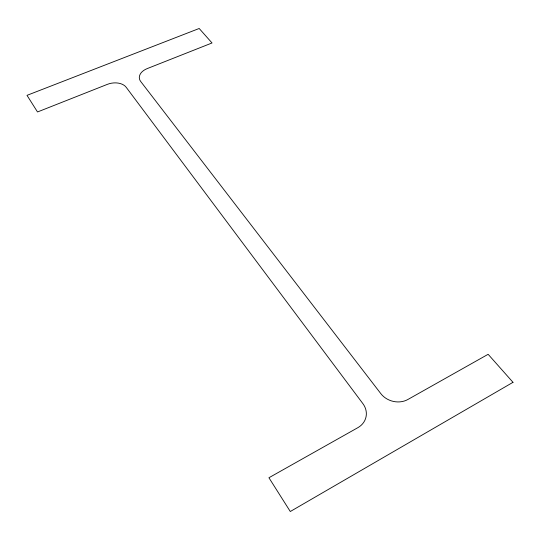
<?xml version="1.0" encoding="UTF-8"?>
<svg xmlns="http://www.w3.org/2000/svg" width="540" height="540" viewBox="0 0 540 540"><rect width="100%" height="100%" fill="white"/><g stroke="black" fill="none" stroke-linecap="round" stroke-linejoin="round"><path stroke-width="0.81" d="M513 382.32L290.291 511.515L268.927 477.745L357.899 427.646A19.568 17.287 13 0 0 362.887 403.637L126.191 87.284A14.378 9.504 -9.3 0 0 107.379 84.348L37.517 111.969L27 95.35L199.186 28.485L212.031 42.971L147.204 68.6A14.128 9.275 -7.2 0 0 140.711 81.493L380.849 393.667A19.399 16.477 16.1 0 0 407.882 399.492L488.14 354.294L513 382.32"/></g></svg>
